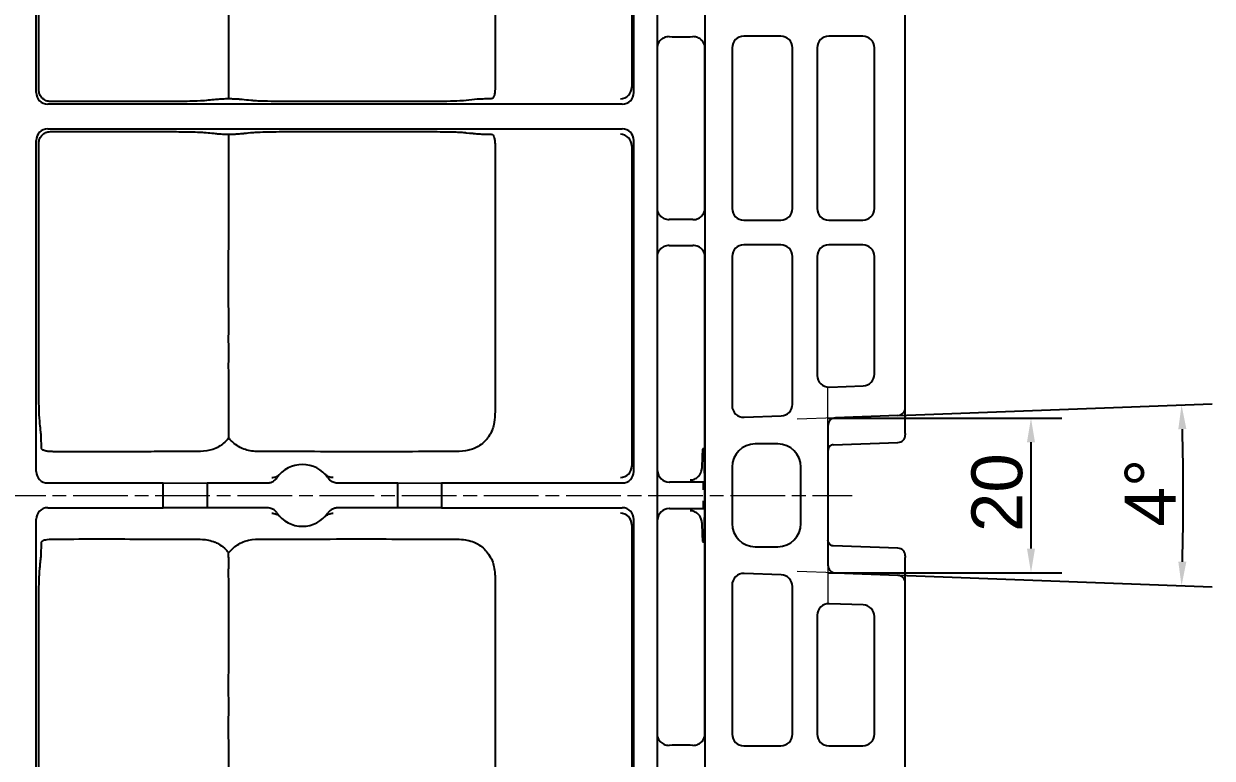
# Model space of a CAD drawing. Header units: millimetres. Extents: x 0 to 1486, y 0 to 1051.
# Drawn here: x 992.1 to 1145.8, y 825.9 to 920.9 of the extents above; entities that cross this region are included whole.
import ezdxf

# ---------------------------------------------------------------- set-up
doc = ezdxf.new("R2010")
doc.units = ezdxf.units.MM
doc.header["$LTSCALE"] = 1.25
doc.linetypes.add('CHAIN', pattern=[0.3543, 0.2362, -0.0295, 0.0591, -0.0295])
for name, color, linetype, lineweight, true_color in [('Bemaßungen(DIN)', 7, 'Continuous', 5, 0x262659), ('Mittellinie(DIN)', 7, 'CHAIN', 15, 0x262659), ('Sichtbare Kanten(DIN)', 7, 'Continuous', 25, 0x262659)]:
    doc.layers.add(name, color=color, linetype=linetype, lineweight=lineweight, true_color=true_color)
doc.styles.add('Aktuell-DINGroßer Text', font='arial.ttf')
doc.dimstyles.new('STANDARD-DIN', dxfattribs={"dimscale": 1.25, "dimtxt": 5.25, "dimasz": 2.5, "dimexe": 3.175, "dimexo": 0, "dimgap": 0.8, "dimtad": 1, "dimrnd": 1e-08, "dimtxsty": 'Aktuell-DINGroßer Text', "dimcen": 0.09, "dimdle": 10, "dimclrd": 256, "dimclre": 256, "dimclrt": 256, "dimazin": 2, "dimtfac": 0.666667, "dimtmove": 0, "dimatfit": 3, "dimfxl": 1, "dimtolj": 1, "dimlwd": 25, "dimlwe": 25, "dimarcsym": 0})

# ---------------------------------------------------------------- blocks, each defined once
blk = doc.blocks.new('*D33')
at = {"layer": 'Bemaßungen(DIN)', "color": 250, "linetype": 'Continuous', "lineweight": 25, "true_color": 0x3f3f3f, "transparency": 16777216}
for p, q in [((1105.17, 870.2), (1145.83, 871.71)), ((1097.1, 849.83), (1145.83, 848.02))]:
    blk.add_line(p, q, dxfattribs=at)
blk.add_arc((827.05, 859.86), 315.03, 358.4401, 1.5599, dxfattribs=at)
at = {"layer": 'Bemaßungen(DIN)', "color": 250, "linetype": 'Continuous', "true_color": 0x3f3f3f, "transparency": 16777216}
for points in [[(1141.44, 868.42), (1142.48, 868.46), (1141.86, 871.56)], [(1142.48, 851.27), (1141.44, 851.31), (1141.86, 848.16)]]:
    blk.add_solid(points, dxfattribs=at)
at = {"layer": 'Defpoints', "color": 0, "linetype": 'Continuous', "transparency": 16777216}
for p in [(1105.17, 870.2), (827.05, 859.86), (1142.06, 855.96), (1097.1, 849.83)]:
    blk.add_point(p, dxfattribs=at)
at = {"layer": 'Bemaßungen(DIN)', "color": 179, "linetype": 'Continuous', "lineweight": 25, "true_color": 0x262659, "transparency": 16777216, "insert": (1134.52, 855.84), "char_height": 6.562, "attachment_point": 1, "rotation": 90, "style": 'Aktuell-DINGroßer Text'}
blk.add_mtext('\\A1;4°', dxfattribs=at)
blk = doc.blocks.new('*D55')
at = {"layer": 'Bemaßungen(DIN)', "color": 250, "linetype": 'Continuous', "lineweight": 25, "true_color": 0x3f3f3f, "transparency": 16777216}
for p, q in [((1096.14, 869.86), (1126.36, 869.86)), ((1122.39, 866.74), (1122.39, 852.99)), ((1096.14, 849.86), (1126.36, 849.86))]:
    blk.add_line(p, q, dxfattribs=at)
at = {"layer": 'Bemaßungen(DIN)', "color": 250, "linetype": 'Continuous', "true_color": 0x3f3f3f, "transparency": 16777216}
for points in [[(1121.87, 866.74), (1122.91, 866.74), (1122.39, 869.86)], [(1121.87, 852.99), (1122.91, 852.99), (1122.39, 849.86)]]:
    blk.add_solid(points, dxfattribs=at)
at = {"layer": 'Defpoints', "color": 0, "linetype": 'Continuous', "transparency": 16777216}
for p in [(1096.14, 869.86), (1096.14, 849.86), (1122.39, 849.86)]:
    blk.add_point(p, dxfattribs=at)
at = {"layer": 'Bemaßungen(DIN)', "color": 179, "linetype": 'Continuous', "lineweight": 25, "true_color": 0x262659, "transparency": 16777216, "insert": (1114.69, 855.12), "char_height": 6.562, "attachment_point": 1, "rotation": 90, "style": 'Aktuell-DINGroßer Text'}
blk.add_mtext('\\A1;20', dxfattribs=at)

msp = doc.modelspace()

# ---------------------------------------------------------------- linework, layer by layer
at = {"layer": 'Bemaßungen(DIN)'}
for p, q in [((1096.138, 868.836), (1096.138, 873.833)), ((1097.103, 869.9), (1092.172, 869.717)), ((1097.103, 849.828), (1092.172, 850.011)), ((1096.138, 850.892), (1096.138, 845.895))]:
    msp.add_line(p, q, dxfattribs=at)
at = {"layer": 'Mittellinie(DIN)', "ltscale": 23.990969}
msp.add_line((191.013, 859.864), (1099.263, 859.864), dxfattribs=at)
at = {"layer": 'Sichtbare Kanten(DIN)'}
for p, q in [((1106.138, 871.263), (1106.138, 993.407)), ((993.738, 911.964), (993.738, 991.364)), ((1074.038, 979.077), (1074.038, 740.651)), ((1080.238, 740.651), (1080.238, 979.077)), ((1070.776, 978.45), (1070.776, 912.697)), ((1071.038, 911.964), (1071.038, 978.485)), ((1090.039, 919.264), (1085.238, 919.264)), ((1100.638, 919.264), (1096.238, 919.264)), ((1074.042, 917.761), (1074.042, 896.968)), ((1080.234, 896.968), (1080.234, 917.761)), ((1083.738, 917.764), (1083.738, 896.965)), ((1091.538, 896.964), (1091.538, 917.765)), ((1094.738, 917.765), (1094.738, 896.964)), ((1102.138, 896.965), (1102.138, 917.764)), ((1069.538, 910.464), (995.238, 910.464)), ((995.238, 907.264), (1069.538, 907.264)), ((993.738, 862.964), (993.738, 905.765)), ((1071.038, 862.964), (1071.038, 905.764)), ((1070.776, 905.031), (1070.776, 863.697)), ((1085.238, 895.464), (1090.039, 895.464)), ((1096.238, 895.464), (1100.638, 895.464)), ((1090.039, 892.264), (1085.238, 892.264)), ((1100.638, 892.264), (1096.238, 892.264)), ((1074.042, 890.761), (1074.042, 828.968)), ((1080.234, 828.968), (1080.234, 890.761)), ((1083.738, 890.764), (1083.738, 871.46)), ((1091.538, 871.639), (1091.538, 890.765)), ((1094.738, 890.765), (1094.738, 875.372)), ((1102.138, 875.535), (1102.138, 890.764)), ((1096.294, 873.873), (1100.694, 874.036)), ((1085.294, 869.961), (1090.093, 870.14)), ((1105.173, 870.2), (1097.103, 869.9)), ((1106.138, 867.884), (1106.138, 871.263)), ((1096.138, 868.836), (1096.138, 850.892)), ((1106.138, 867.884), (1106.138, 867.703)), ((1080.055, 865.864), (1079.95, 865.864)), ((1089.638, 866.513), (1086.738, 866.513)), ((1096.793, 866.411), (1105.173, 866.703)), ((1083.738, 863.513), (1083.738, 856.216)), ((1092.638, 856.216), (1092.638, 863.513)), ((1010.177, 861.464), (995.238, 861.464)), ((1010.177, 861.464), (1015.848, 861.489)), ((1010.177, 858.264), (1010.177, 861.464)), ((1015.848, 861.489), (1023.65, 861.489)), ((1015.848, 861.489), (1015.848, 858.24)), ((1032.704, 861.489), (1040.506, 861.489)), ((1040.506, 861.489), (1046.177, 861.464)), ((1040.506, 858.24), (1040.506, 861.489)), ((1069.538, 861.464), (1046.177, 861.464)), ((1046.177, 861.464), (1046.177, 858.264)), ((1080.033, 861.562), (1075.643, 861.562)), ((1080.008, 861.586), (1080.033, 861.562)), ((1080.033, 860.586), (1080.033, 861.562)), ((1080.033, 858.166), (1080.033, 859.142)), ((995.238, 858.264), (1010.177, 858.264)), ((1015.848, 858.24), (1010.177, 858.264)), ((1023.65, 858.24), (1015.848, 858.24)), ((1040.506, 858.24), (1032.704, 858.24)), ((1046.177, 858.264), (1040.506, 858.24)), ((1046.177, 858.264), (1069.538, 858.264)), ((1075.643, 858.166), (1080.033, 858.166)), ((1080.033, 858.166), (1080.008, 858.143)), ((993.738, 813.964), (993.738, 856.765)), ((1071.038, 813.964), (1071.038, 856.764)), ((1070.776, 856.031), (1070.776, 814.697)), ((1079.95, 853.864), (1080.055, 853.864)), ((1086.738, 853.216), (1089.638, 853.216)), ((1105.173, 853.025), (1096.793, 853.317)), ((1106.138, 852.025), (1106.138, 851.845)), ((1106.138, 848.465), (1106.138, 851.845)), ((1090.093, 849.588), (1085.294, 849.767)), ((1097.103, 849.828), (1105.173, 849.528)), ((1106.138, 726.321), (1106.138, 848.465)), ((1083.738, 848.268), (1083.738, 828.965)), ((1091.538, 828.964), (1091.538, 848.089)), ((1100.694, 845.692), (1096.294, 845.856)), ((1094.738, 844.357), (1094.738, 828.964)), ((1102.138, 828.965), (1102.138, 844.193)), ((1085.238, 827.464), (1090.039, 827.464)), ((1096.238, 827.464), (1100.638, 827.464))]:
    msp.add_line(p, q, dxfattribs=at)
for centre, radius, start, end in [((1100.638, 875.535), 1.5, 272.12824, 0), ((1085.238, 871.46), 1.5, 180, 272.12824), ((1105.138, 867.703), 1, 272, 0), ((1086.738, 863.513), 3, 90, 180), ((1089.638, 863.513), 3, 0, 90), ((1028.177, 859.864), 4, 34.62211, 145.37789), ((1028.177, 859.864), 4, 214.62211, 325.37789), ((1086.738, 856.216), 3, 180, 270), ((1089.638, 856.216), 3, 270, 0), ((1105.138, 852.025), 1, 0, 88), ((1085.238, 848.268), 1.5, 87.87176, 180), ((1100.638, 844.193), 1.5, 0, 87.87176)]:
    msp.add_arc(centre, radius, start, end, dxfattribs=at)
for centre, major_axis, ratio, start_param, end_param in [((1077.138, 919.264), (-3.1, 0), 0.0244395, 1.0546897, 2.0869029), ((1085.238, 917.764), (0, 1.5), 0.9997015, 0, 1.5707963), ((1090.038, 917.764), (1.061, 1.061), 0.9994032, 5.4980856, 7.068285), ((1096.239, 917.764), (-1.061, 1.061), 0.9994032, 5.4980856, 7.068285), ((1100.638, 917.764), (0, 1.5), 0.9997015, 4.712389, 6.2831853), ((995.239, 911.965), (-1.061, -1.061), 0.9994032, 5.4980856, 7.068285), ((1069.289, 912.661), (-0.871, -1.237), 0.9743858, 0.6261843, 2.172546), ((1069.538, 911.965), (0.505, -1.413), 0.9996634, 5.940323, 7.5109061), ((1069.276, 912.698), (0.505, -1.413), 0.9996634, 1.2034994, 1.2277208), ((995.239, 905.764), (-1.061, 1.061), 0.9994032, 5.4980856, 7.068285), ((1069.538, 905.764), (0.505, 1.413), 0.9996634, 5.0554645, 6.6260477), ((1069.289, 905.067), (-0.871, 1.237), 0.9743858, 4.1106393, 5.657001), ((1069.276, 905.03), (0.505, 1.413), 0.9996634, 5.0554645, 5.0796859), ((1085.238, 896.965), (0, -1.5), 0.9997015, 4.712389, 6.2831853), ((1090.038, 896.965), (1.061, -1.061), 0.9994032, 5.4980856, 7.068285), ((1096.239, 896.965), (-1.061, -1.061), 0.9994032, 5.4980856, 7.068285), ((1100.638, 896.965), (0, -1.5), 0.9997015, 0, 1.5707963), ((1077.138, 895.464), (3.1, 0), 0.0244395, 1.0546897, 2.0869029), ((1077.138, 892.264), (-3.1, 0), 0.0244395, 1.0546897, 2.0869029), ((1085.238, 890.764), (0, 1.5), 0.9997015, 0, 1.5707963), ((1090.038, 890.764), (1.061, 1.061), 0.9994032, 5.4980856, 7.068285), ((1096.239, 890.764), (-1.061, 1.061), 0.9994032, 5.4980856, 7.068285), ((1100.638, 890.764), (0, 1.5), 0.9997015, 4.712389, 6.2831853), ((1096.239, 875.372), (-1.499, -0.056), 0.9997011, 6.2460516, 7.8539816), ((1090.038, 871.639), (1.499, 0.056), 0.9997011, 4.712389, 6.2460516), ((1097.138, 868.836), (0, 1.064), 0.9396926, 0.0349066, 1.5707963), ((1105.138, 871.263), (0, -1.064), 0.9396926, 0.0349066, 1.5707963), ((1079.95, 859.864), (0, -6), 0.0261859, 3.1415927, 4.0920959), ((1080.055, 859.864), (0, 6), 0.0261859, 3.1415927, 6.2831853), ((995.239, 862.965), (-1.061, -1.061), 0.9994032, 5.4980856, 7.068285), ((1069.289, 863.661), (-0.871, -1.237), 0.9743858, 0.6261843, 2.172546), ((1069.538, 862.965), (0.505, -1.413), 0.9996634, 5.940323, 7.5109061), ((1069.276, 863.698), (0.505, -1.413), 0.9996634, 1.2034994, 1.2277208), ((1075.604, 863.026), (-1.383, 0.601), 0.9648224, 0.4231908, 1.9678072), ((1075.643, 863.062), (-1.097, -1.024), 0.9993591, 0.7940218, 0.8195622), ((995.239, 856.764), (-1.061, 1.061), 0.9994032, 5.4980856, 7.068285), ((1069.538, 856.764), (0.505, 1.413), 0.9996634, 5.0554645, 6.6260477), ((1075.604, 856.703), (1.383, 0.601), 0.9648224, 1.1737854, 2.7184018), ((1075.643, 856.666), (-1.097, 1.024), 0.9993591, 5.4636231, 5.4891635), ((1069.289, 856.067), (-0.871, 1.237), 0.9743858, 4.1106393, 5.657001), ((1069.276, 856.03), (0.505, 1.413), 0.9996634, 5.0554645, 5.0796859), ((1079.95, 859.864), (0, -6), 0.0261859, 5.3326821, 6.2831853), ((1097.138, 850.892), (0, -1.064), 0.9396926, 4.712389, 6.2482787), ((1090.038, 848.089), (1.499, -0.056), 0.9997011, 0.0371337, 1.5707963), ((1105.138, 848.465), (0, 1.064), 0.9396926, 4.712389, 6.2482787), ((1096.239, 844.357), (-1.499, 0.056), 0.9997011, 4.712389, 6.320319), ((1085.238, 828.965), (0, -1.5), 0.9997015, 4.712389, 6.2831853), ((1090.038, 828.965), (1.061, -1.061), 0.9994032, 5.4980856, 7.068285), ((1096.239, 828.965), (-1.061, -1.061), 0.9994032, 5.4980856, 7.068285), ((1100.638, 828.965), (0, -1.5), 0.9997015, 0, 1.5707963), ((1077.138, 827.464), (3.1, 0), 0.0244395, 1.0546897, 2.0869029)]:
    msp.add_ellipse(centre, major_axis=major_axis, ratio=ratio, start_param=start_param, end_param=end_param, dxfattribs=at)
for points, knots in [([(994.084, 912.31), (994.084, 912.636), (994.085, 913.019), (994.084, 916.126), (994.084, 918.619), (994.085, 922.14), (994.085, 923.89), (994.086, 929.262), (994.084, 931.529), (994.084, 935.128), (994.084, 935.254), (994.084, 937.625), (994.085, 938.054), (994.085, 939.723), (994.082, 940.241), (994.085, 941.717), (994.09, 942.281), (994.09, 943.963), (994.087, 944.755), (994.083, 946.59), (994.084, 947.079), (994.085, 949.203), (994.084, 950.593), (994.085, 953.646), (994.085, 955.309), (994.086, 961.193), (994.085, 965.357), (994.084, 968.444), (994.084, 970.642), (994.084, 975.729), (994.084, 976.327), (994.085, 977.707), (994.088, 978.359), (994.101, 979.545), (994.11, 980.04), (994.128, 980.739), (994.137, 981.036), (994.166, 981.562), (994.183, 981.784), (994.227, 982.226), (994.252, 982.438), (994.301, 982.963), (994.313, 983.114), (994.363, 983.609), (994.378, 983.613), (994.408, 984.493), (994.419, 985.066), (994.436, 985.436)], [0.0950909, 0.0950909, 0.0950909, 0.0950909, 0.2036869, 0.2036869, 0.6448295, 0.6448295, 0.8266942, 0.8266942, 1.3502312, 1.3502312, 1.7314767, 1.7314767, 1.9462611, 1.9462611, 2.3409426, 2.3409426, 2.7347873, 2.7347873, 3.0746062, 3.0746062, 3.3389297, 3.3389297, 3.8385028, 3.8385028, 4.4364445, 4.4364445, 5.9540665, 5.9540665, 9.6998185, 9.6998185, 14.6246333, 14.6246333, 21.8485264, 21.8485264, 27.6622443, 27.6622443, 31.9947826, 31.9947826, 35.9737627, 35.9737627, 39.0235428, 39.0235428, 41.1791126, 41.1791126, 45.6824318, 45.6824318, 48.7593739, 48.7593739, 48.7593739, 48.7593739]), ([(1018.634, 984.119), (1018.972, 984.56), (1019.361, 984.896), (1020.275, 985.5), (1020.795, 985.673), (1021.802, 985.893), (1022.361, 985.905), (1024.091, 985.912), (1027.034, 985.896), (1030.195, 985.906), (1031.445, 985.924), (1038.542, 985.936), (1042.393, 985.895), (1048.361, 985.911), (1048.928, 985.886), (1050.195, 985.643), (1050.702, 985.369), (1051.514, 984.841), (1051.938, 984.407), (1052.642, 983.401), (1052.839, 982.844), (1053.081, 981.727), (1053.09, 981.096), (1053.073, 977.079), (1053.079, 973.84), (1053.088, 966.343), (1053.09, 964.513), (1053.081, 952.281), (1053.087, 947.513), (1053.085, 932.716), (1053.084, 922.689), (1053.086, 912.661)], [2.8113056, 2.8113056, 2.8113056, 2.8113056, 3.7203883, 3.7203883, 5.0632026, 5.0632026, 6.8925603, 6.8925603, 10.1275117, 10.1275117, 12.3631513, 12.3631513, 15.016801, 15.016801, 16.4741477, 16.4741477, 18.5980263, 18.5980263, 22.184608, 22.184608, 26.7430579, 26.7430579, 32.6392345, 32.6392345, 57.1940848, 57.1940848, 89.4798523, 89.4798523, 110.1081981, 110.1081981, 153.4867852, 153.4867852, 153.4867852, 153.4867852]), ([(1018.64, 911.144), (1018.64, 911.515), (1018.64, 911.899), (1018.642, 917.253), (1018.641, 922.208), (1018.643, 936.549), (1018.643, 942.459), (1018.633, 949.517), (1018.632, 950.32), (1018.638, 954.433), (1018.649, 956.014), (1018.642, 959.91), (1018.624, 960.706), (1018.644, 964.362), (1018.633, 966.047), (1018.633, 968.633), (1018.645, 969.315), (1018.644, 970.91), (1018.633, 971.566), (1018.637, 973.191), (1018.642, 973.685), (1018.641, 975.27), (1018.637, 976.134), (1018.64, 977.742), (1018.641, 978.335), (1018.645, 979.769), (1018.642, 980.078), (1018.635, 980.968), (1018.632, 981.423), (1018.634, 982.094), (1018.636, 982.329), (1018.639, 982.777), (1018.64, 982.988), (1018.637, 983.525), (1018.633, 983.753), (1018.633, 983.992), (1018.634, 984.055), (1018.634, 984.119)], [12.2755907, 12.2755907, 12.2755907, 12.2755907, 12.3506047, 12.3506047, 13.284413, 13.284413, 15.0528785, 15.0528785, 15.9454871, 15.9454871, 17.3559691, 17.3559691, 18.882321, 18.882321, 20.1857318, 20.1857318, 20.8841958, 20.8841958, 21.4896301, 21.4896301, 22.0929363, 22.0929363, 23.0927866, 23.0927866, 24.1339654, 24.1339654, 24.6589324, 24.6589324, 25.4035521, 25.4035521, 25.8247494, 25.8247494, 26.2472556, 26.2472556, 27.0246474, 27.0246474, 27.2754192, 27.2754192, 27.2754192, 27.2754192]), ([(1075.608, 919.198), (1075.389, 919.201), (1075.174, 919.157), (1074.801, 919.004), (1074.643, 918.896), (1074.328, 918.607), (1074.176, 918.358), (1074.085, 918.071), (1074.069, 918.001), (1074.054, 917.908), (1074.05, 917.879), (1074.046, 917.839), (1074.045, 917.826), (1074.044, 917.806), (1074.043, 917.8), (1074.043, 917.788), (1074.043, 917.784), (1074.043, 917.774), (1074.042, 917.768), (1074.042, 917.761)], [0.23429106, 0.23429106, 0.23429106, 0.23429106, 0.30989657, 0.30989657, 0.38561406, 0.38561406, 0.5061312, 0.5061312, 0.54214908, 0.54214908, 0.56015802, 0.56015802, 0.56916249, 0.56916249, 0.57366473, 0.57366473, 0.57591585, 0.57591585, 0.57816697, 0.57816697, 0.57816697, 0.57816697]), ([(1080.234, 917.761), (1080.234, 917.768), (1080.234, 917.774), (1080.234, 917.784), (1080.233, 917.788), (1080.233, 917.8), (1080.233, 917.806), (1080.231, 917.826), (1080.23, 917.839), (1080.226, 917.879), (1080.223, 917.908), (1080.208, 918), (1080.191, 918.071), (1080.101, 918.357), (1079.949, 918.607), (1079.634, 918.896), (1079.476, 919.004), (1079.103, 919.157), (1078.887, 919.201), (1078.668, 919.198)], [0.58064261, 0.58064261, 0.58064261, 0.58064261, 0.58289005, 0.58289005, 0.58513748, 0.58513748, 0.58963236, 0.58963236, 0.59862211, 0.59862211, 0.6166016, 0.6166016, 0.65256059, 0.65256059, 0.7731691, 0.7731691, 0.8488866, 0.8488866, 0.9244921, 0.9244921, 0.9244921, 0.9244921]), ([(995.584, 910.81), (995.396, 910.81), (995.209, 910.845), (994.851, 910.986), (994.684, 911.093), (994.401, 911.366), (994.287, 911.53), (994.163, 911.816), (994.129, 911.927), (994.093, 912.124), (994.085, 912.209), (994.084, 912.299), (994.084, 912.304), (994.084, 912.31)], [0.40030137, 0.40030137, 0.40030137, 0.40030137, 0.45669686, 0.45669686, 0.51564407, 0.51564407, 0.57474924, 0.57474924, 0.60938069, 0.60938069, 0.6348408, 0.6348408, 0.63641005, 0.63641005, 0.63641005, 0.63641005]), ([(1053.086, 912.661), (1053.086, 912.567), (1053.084, 912.473), (1053.076, 912.265), (1053.068, 912.152), (1053.039, 911.866), (1053.012, 911.707), (1052.937, 911.455), (1052.892, 911.36), (1052.767, 911.208), (1052.684, 911.166), (1052.587, 911.162)], [0, 0, 0, 0, 0.02820622, 0.02820622, 0.0637276, 0.0637276, 0.12258179, 0.12258179, 0.17554687, 0.17554687, 0.24009655, 0.24009655, 0.24009655, 0.24009655]), ([(1018.64, 911.144), (1018.343, 911.135), (1018.067, 911.131), (1017.698, 911.12), (1017.575, 911.115), (1017.326, 911.096), (1017.216, 911.083), (1016.968, 911.058), (1016.929, 911.055), (1016.396, 911.002), (1016.08, 910.971), (1015.412, 910.907), (1015.212, 910.882), (1014.174, 910.845), (1013.709, 910.836), (1012.72, 910.82), (1012.165, 910.815), (1011.074, 910.81), (1010.568, 910.81), (1008.855, 910.81), (1008.205, 910.81), (1006.577, 910.81), (1005.502, 910.809), (1002.487, 910.812), (1001.514, 910.812), (998.939, 910.81), (998.046, 910.81), (995.584, 910.81)], [0.0223692, 0.0223692, 0.0223692, 0.0223692, 0.1795191, 0.1795191, 0.2685257, 0.2685257, 0.3661452, 0.3661452, 0.4376007, 0.4376007, 0.5362167, 0.5362167, 0.6445211, 0.6445211, 0.7104006, 0.7104006, 0.798868, 0.798868, 0.8831936, 0.8831936, 0.9409241, 0.9409241, 1.0530966, 1.0530966, 1.2556831, 1.2556831, 1.3219874, 1.3219874, 1.3219874, 1.3219874]), ([(1052.587, 911.162), (1052.322, 911.149), (1052.054, 911.142), (1051.627, 911.131), (1051.316, 911.126), (1050.972, 911.108), (1050.893, 911.101), (1050.309, 911.043), (1049.837, 910.995), (1048.831, 910.899), (1048.751, 910.884), (1047.977, 910.856), (1047.581, 910.842), (1046.249, 910.82), (1045.685, 910.815), (1044.617, 910.81), (1044.086, 910.81), (1041.674, 910.81), (1039.053, 910.809), (1036.527, 910.811), (1035.476, 910.812), (1031.104, 910.809), (1030.193, 910.81), (1026.685, 910.81), (1025.915, 910.81), (1024.89, 910.818), (1024.295, 910.822), (1023.156, 910.844), (1022.741, 910.856), (1022.17, 910.881), (1022.004, 910.893), (1021.722, 910.919), (1021.7, 910.922), (1021.117, 910.979), (1020.749, 911.015), (1020.226, 911.066), (1020.081, 911.081), (1019.843, 911.105), (1019.753, 911.113), (1019.436, 911.125), (1019.285, 911.128), (1018.965, 911.136), (1018.807, 911.139), (1018.64, 911.144)], [0.0597569, 0.0597569, 0.0597569, 0.0597569, 0.2738613, 0.2738613, 1.1123262, 1.1123262, 1.4692569, 1.4692569, 3.1013958, 3.1013958, 4.7459737, 4.7459737, 5.1670416, 5.1670416, 5.5106812, 5.5106812, 5.8950071, 5.8950071, 6.5246187, 6.5246187, 6.9579215, 6.9579215, 7.6335019, 7.6335019, 7.8469308, 7.8469308, 7.9199791, 7.9199791, 7.9756929, 7.9756929, 8.0239375, 8.0239375, 8.0508059, 8.0508059, 8.1008269, 8.1008269, 8.1208564, 8.1208564, 8.1335131, 8.1335131, 8.1409256, 8.1409256, 8.1488346, 8.1488346, 8.1488346, 8.1488346]), ([(994.084, 905.419), (994.084, 905.471), (994.087, 905.523), (994.102, 905.666), (994.12, 905.756), (994.188, 905.981), (994.249, 906.112), (994.437, 906.4), (994.579, 906.544), (994.895, 906.757), (995.062, 906.83), (995.352, 906.9), (995.47, 906.914), (995.588, 906.914)], [0.30886685, 0.30886685, 0.30886685, 0.30886685, 0.32460483, 0.32460483, 0.35225795, 0.35225795, 0.39574954, 0.39574954, 0.45628468, 0.45628468, 0.5104987, 0.5104987, 0.54601915, 0.54601915, 0.54601915, 0.54601915]), ([(995.588, 906.914), (997.19, 906.914), (999.737, 906.914), (1006.135, 906.914), (1008.115, 906.914), (1010.766, 906.914), (1011.312, 906.914), (1012.509, 906.905), (1013.1, 906.9), (1014.102, 906.879), (1014.522, 906.868), (1015.19, 906.838), (1015.373, 906.823), (1015.614, 906.8), (1015.659, 906.795), (1016.052, 906.757), (1016.383, 906.725), (1016.885, 906.674), (1016.938, 906.67), (1017.255, 906.64), (1017.314, 906.627), (1017.912, 906.599), (1018.265, 906.595), (1018.638, 906.584)], [0.0717458, 0.0717458, 0.0717458, 0.0717458, 0.4253611, 0.4253611, 0.9672391, 0.9672391, 3.86193, 3.86193, 4.9443611, 4.9443611, 5.6106934, 5.6106934, 6.1979443, 6.1979443, 6.3672264, 6.3672264, 7.3082579, 7.3082579, 7.8437015, 7.8437015, 8.9160561, 8.9160561, 10.0768261, 10.0768261, 10.0768261, 10.0768261]), ([(1018.638, 906.584), (1018.878, 906.591), (1019.106, 906.595), (1019.499, 906.606), (1019.676, 906.611), (1020.004, 906.633), (1020.083, 906.645), (1020.32, 906.669), (1020.404, 906.675), (1020.603, 906.695), (1020.667, 906.702), (1020.868, 906.722), (1021.011, 906.736), (1021.595, 906.794), (1021.811, 906.816), (1022.222, 906.844), (1022.512, 906.86), (1023.456, 906.886), (1023.95, 906.895), (1024.873, 906.906), (1025.4, 906.911), (1026.516, 906.914), (1026.913, 906.914), (1029.815, 906.914), (1032.318, 906.914), (1037.329, 906.914), (1039.837, 906.914), (1044.313, 906.914), (1044.999, 906.915), (1046.551, 906.9), (1047.018, 906.892), (1047.834, 906.873), (1048.196, 906.861), (1048.768, 906.833), (1048.94, 906.817), (1049.207, 906.791), (1049.288, 906.783), (1050.075, 906.707), (1050.152, 906.696), (1050.439, 906.669), (1050.575, 906.658), (1050.777, 906.635), (1050.891, 906.622), (1051.364, 906.602), (1051.573, 906.598), (1052.034, 906.587), (1052.219, 906.583), (1052.48, 906.572), (1052.539, 906.569), (1052.591, 906.567)], [0.0398237, 0.0398237, 0.0398237, 0.0398237, 0.175188, 0.175188, 0.2744243, 0.2744243, 0.3750397, 0.3750397, 0.4408675, 0.4408675, 0.4753798, 0.4753798, 0.5448398, 0.5448398, 0.7750621, 0.7750621, 0.946791, 0.946791, 1.0764591, 1.0764591, 1.1808218, 1.1808218, 1.2370618, 1.2370618, 1.5894385, 1.5894385, 1.9425611, 1.9425611, 2.2196132, 2.2196132, 2.3869357, 2.3869357, 2.6081768, 2.6081768, 2.8480878, 2.8480878, 2.9524669, 2.9524669, 3.8533476, 3.8533476, 4.5487919, 4.5487919, 5.1959357, 5.1959357, 5.6585414, 5.6585414, 6.0223104, 6.0223104, 6.141863, 6.141863, 6.141863, 6.141863]), ([(994.436, 866.008), (994.424, 866.248), (994.417, 866.534), (994.396, 867.28), (994.389, 867.541), (994.363, 867.907), (994.349, 867.984), (994.314, 868.276), (994.3, 868.48), (994.215, 869.37), (994.175, 869.599), (994.127, 870.669), (994.117, 871.053), (994.102, 871.82), (994.096, 872.32), (994.086, 873.443), (994.084, 874.028), (994.084, 875.252), (994.085, 875.542), (994.084, 882.495), (994.085, 882.953), (994.086, 893.167), (994.084, 895.846), (994.084, 898.375), (994.085, 898.607), (994.084, 900.611), (994.084, 901.06), (994.084, 902.608), (994.086, 902.645), (994.084, 904.544), (994.083, 904.955), (994.084, 905.419)], [0.0599457, 0.0599457, 0.0599457, 0.0599457, 0.2471012, 0.2471012, 0.4874426, 0.4874426, 0.6918584, 0.6918584, 1.0542821, 1.0542821, 1.6640278, 1.6640278, 1.9715246, 1.9715246, 2.3557776, 2.3557776, 2.8019491, 2.8019491, 3.1464734, 3.1464734, 4.435874, 4.435874, 5.5465464, 5.5465464, 6.0788636, 6.0788636, 6.2982321, 6.2982321, 6.7058163, 6.7058163, 6.8941309, 6.8941309, 6.8941309, 6.8941309]), ([(1018.642, 867.305), (1018.639, 867.526), (1018.636, 867.712), (1018.635, 868.11), (1018.637, 868.319), (1018.639, 868.711), (1018.64, 868.909), (1018.639, 869.373), (1018.638, 869.64), (1018.634, 870.565), (1018.641, 871.324), (1018.642, 872.709), (1018.636, 873.067), (1018.638, 874.059), (1018.643, 874.395), (1018.645, 875.415), (1018.635, 875.826), (1018.631, 877.02), (1018.641, 877.435), (1018.646, 878.76), (1018.638, 879.239), (1018.63, 880.764), (1018.644, 881.29), (1018.644, 883.107), (1018.634, 883.703), (1018.635, 886.655), (1018.635, 888.681), (1018.634, 891.91), (1018.643, 895.288), (1018.637, 900.543), (1018.636, 902.288), (1018.638, 906.584)], [0.558332, 0.558332, 0.558332, 0.558332, 0.8173257, 0.8173257, 1.0884666, 1.0884666, 1.3283956, 1.3283956, 1.6283241, 1.6283241, 2.3433881, 2.3433881, 2.8708559, 2.8708559, 3.2345515, 3.2345515, 3.7544708, 3.7544708, 4.3330223, 4.3330223, 4.9940506, 4.9940506, 6.1753114, 6.1753114, 7.1803544, 7.1803544, 9.3747774, 9.3747774, 10.6794361, 10.6794361, 11.9116633, 11.9116633, 11.9116633, 11.9116633]), ([(1052.591, 906.567), (1052.686, 906.562), (1052.768, 906.519), (1052.899, 906.356), (1052.947, 906.246), (1053.02, 905.971), (1053.045, 905.813), (1053.071, 905.538), (1053.078, 905.433), (1053.085, 905.241), (1053.087, 905.154), (1053.087, 905.067)], [0, 0, 0, 0, 0.06500886, 0.06500886, 0.12441594, 0.12441594, 0.18121744, 0.18121744, 0.21387284, 0.21387284, 0.23990703, 0.23990703, 0.23990703, 0.23990703]), ([(1053.087, 905.067), (1053.087, 901.971), (1053.082, 898.875), (1053.086, 891.383), (1053.078, 886.987), (1053.084, 881.384), (1053.082, 881.043), (1053.081, 877.632), (1053.086, 874.999), (1053.081, 870.58), (1053.107, 869.818), (1052.825, 868.547), (1052.628, 867.988), (1051.97, 867.058), (1051.596, 866.648), (1050.601, 865.98), (1050.108, 865.797), (1049.148, 865.562), (1048.608, 865.529), (1046.388, 865.507), (1044.789, 865.531), (1041.034, 865.508), (1039.795, 865.495), (1033.244, 865.484), (1029.257, 865.541), (1023.185, 865.517), (1022.574, 865.512), (1021.478, 865.59), (1020.932, 865.693), (1019.707, 866.227), (1019.246, 866.636), (1018.858, 867.041), (1018.748, 867.167), (1018.642, 867.305)], [0.05, 0.05, 0.05, 0.05, 0.9787627, 0.9787627, 2.2976877, 2.2976877, 2.6596339, 2.6596339, 3.8831263, 3.8831263, 4.7132989, 4.7132989, 5.2235306, 5.2235306, 5.5548255, 5.5548255, 5.8743977, 5.8743977, 6.271522, 6.271522, 7.2938428, 7.2938428, 8.6714552, 8.6714552, 10.8127951, 10.8127951, 11.9331598, 11.9331598, 13.2355485, 13.2355485, 14.8728093, 14.8728093, 15.5186225, 15.5186225, 15.5186225, 15.5186225]), ([(1074.042, 896.968), (1074.042, 896.961), (1074.043, 896.956), (1074.043, 896.948), (1074.043, 896.944), (1074.043, 896.933), (1074.043, 896.927), (1074.044, 896.91), (1074.045, 896.899), (1074.048, 896.864), (1074.051, 896.84), (1074.063, 896.762), (1074.075, 896.703), (1074.144, 896.447), (1074.265, 896.218), (1074.542, 895.911), (1074.708, 895.777), (1075.116, 895.585), (1075.357, 895.527), (1075.608, 895.53)], [0, 0, 0, 0, 0.00185724, 0.00185724, 0.00371448, 0.00371448, 0.00742895, 0.00742895, 0.01485791, 0.01485791, 0.02971581, 0.02971581, 0.05943162, 0.05943162, 0.16824656, 0.16824656, 0.25513709, 0.25513709, 0.34191563, 0.34191563, 0.34191563, 0.34191563]), ([(1078.668, 895.53), (1078.918, 895.527), (1079.157, 895.584), (1079.563, 895.774), (1079.729, 895.905), (1080.007, 896.212), (1080.13, 896.442), (1080.201, 896.7), (1080.214, 896.76), (1080.225, 896.839), (1080.228, 896.863), (1080.231, 896.898), (1080.232, 896.909), (1080.233, 896.927), (1080.233, 896.933), (1080.234, 896.944), (1080.234, 896.948), (1080.234, 896.956), (1080.234, 896.961), (1080.234, 896.968)], [-0.34202841, -0.34202841, -0.34202841, -0.34202841, -0.25595515, -0.25595515, -0.16976989, -0.16976989, -0.06022174, -0.06022174, -0.03011087, -0.03011087, -0.01505544, -0.01505544, -0.00752772, -0.00752772, -0.00376386, -0.00376386, -0.00188193, -0.00188193, 0, 0, 0, 0]), ([(1075.608, 892.198), (1075.359, 892.202), (1075.119, 892.144), (1074.714, 891.955), (1074.548, 891.823), (1074.269, 891.516), (1074.146, 891.286), (1074.075, 891.028), (1074.063, 890.969), (1074.051, 890.89), (1074.048, 890.865), (1074.045, 890.83), (1074.045, 890.819), (1074.044, 890.801), (1074.043, 890.795), (1074.043, 890.784), (1074.043, 890.781), (1074.043, 890.772), (1074.042, 890.767), (1074.042, 890.761)], [0.23429161, 0.23429161, 0.23429161, 0.23429161, 0.32036488, 0.32036488, 0.40655014, 0.40655014, 0.51609828, 0.51609828, 0.54620915, 0.54620915, 0.56126459, 0.56126459, 0.56879231, 0.56879231, 0.57255616, 0.57255616, 0.57443809, 0.57443809, 0.57632002, 0.57632002, 0.57632002, 0.57632002]), ([(1080.234, 890.761), (1080.234, 890.767), (1080.234, 890.772), (1080.234, 890.78), (1080.234, 890.784), (1080.233, 890.795), (1080.233, 890.801), (1080.232, 890.819), (1080.231, 890.829), (1080.228, 890.864), (1080.225, 890.888), (1080.214, 890.966), (1080.202, 891.025), (1080.132, 891.281), (1080.011, 891.51), (1079.735, 891.818), (1079.568, 891.951), (1079.161, 892.143), (1078.92, 892.202), (1078.668, 892.198)], [0.58231882, 0.58231882, 0.58231882, 0.58231882, 0.58417606, 0.58417606, 0.5860333, 0.5860333, 0.58974778, 0.58974778, 0.59717673, 0.59717673, 0.61203463, 0.61203463, 0.64175045, 0.64175045, 0.75056538, 0.75056538, 0.83745592, 0.83745592, 0.92423446, 0.92423446, 0.92423446, 0.92423446]), ([(1018.642, 867.305), (1018.437, 867.035), (1018.209, 866.799), (1017.609, 866.289), (1017.164, 866.013), (1016.07, 865.631), (1015.549, 865.561), (1014.441, 865.511), (1013.863, 865.526), (1008.699, 865.53), (1008.004, 865.497), (1002.087, 865.488), (1000.823, 865.49), (998.121, 865.5), (996.97, 865.509), (995.935, 865.516)], [3.757973, 3.757973, 3.757973, 3.757973, 4.4187997, 4.4187997, 5.4511456, 5.4511456, 6.4420762, 6.4420762, 7.3820127, 7.3820127, 8.8387838, 8.8387838, 9.3582271, 9.3582271, 9.9397445, 9.9397445, 9.9397445, 9.9397445]), ([(995.935, 865.516), (995.742, 865.518), (995.552, 865.527), (995.202, 865.562), (995.046, 865.587), (994.82, 865.642), (994.74, 865.669), (994.634, 865.719), (994.6, 865.739), (994.546, 865.779), (994.526, 865.798), (994.491, 865.839), (994.477, 865.86), (994.448, 865.921), (994.438, 865.963), (994.436, 866.008)], [0, 0, 0, 0, 0.05786125, 0.05786125, 0.11358404, 0.11358404, 0.15192043, 0.15192043, 0.17411275, 0.17411275, 0.19243189, 0.19243189, 0.20999242, 0.20999242, 0.23967797, 0.23967797, 0.23967797, 0.23967797]), ([(1096.793, 866.411), (1096.764, 866.41), (1096.732, 866.406), (1096.655, 866.388), (1096.608, 866.373), (1096.497, 866.316), (1096.431, 866.273), (1096.302, 866.143), (1096.239, 866.054), (1096.157, 865.855), (1096.138, 865.748), (1096.138, 865.658)], [0, 0, 0, 0, 0.03156209, 0.03156209, 0.06312419, 0.06312419, 0.09468628, 0.09468628, 0.12624837, 0.12624837, 0.15778228, 0.15778228, 0.15778228, 0.15778228]), ([(1096.793, 866.411), (1096.764, 866.41), (1096.732, 866.406), (1096.654, 866.388), (1096.608, 866.373), (1096.497, 866.316), (1096.431, 866.273), (1096.302, 866.143), (1096.239, 866.054), (1096.157, 865.855), (1096.138, 865.748), (1096.138, 865.658)], [0, 0, 0, 0, 0.03158005, 0.03158005, 0.0631601, 0.0631601, 0.09474015, 0.09474015, 0.12632021, 0.12632021, 0.15790026, 0.15790026, 0.15790026, 0.15790026]), ([(1024.198, 862.162), (1024.2, 862.162), (1024.202, 862.162), (1024.405, 862.167), (1024.608, 862.211), (1024.979, 862.375), (1025.152, 862.49), (1025.302, 862.645)], [-0.00078331, -0.00078331, -0.00078331, -0.00078331, 0, 0, 0.08432848, 0.08432848, 0.16257565, 0.16257565, 0.16257565, 0.16257565]), ([(1032.156, 862.162), (1032.154, 862.162), (1032.152, 862.162), (1031.96, 862.167), (1031.768, 862.207), (1031.416, 862.353), (1031.25, 862.456), (1031.086, 862.611), (1031.069, 862.628), (1031.052, 862.645)], [-0.16256036, -0.16256036, -0.16256036, -0.16256036, -0.16178102, -0.16178102, -0.0823923, -0.0823923, -0.00871104, -0.00871104, 0, 0, 0, 0]), ([(1078.318, 861.857), (1078.5, 861.859), (1078.715, 861.904), (1079.037, 862.044), (1079.203, 862.151), (1079.374, 862.31), (1079.422, 862.36), (1079.469, 862.415), (1079.474, 862.422), (1079.479, 862.428)], [0, 0, 0, 0, 0.06169305, 0.06169305, 0.11266294, 0.11266294, 0.13173284, 0.13173284, 0.13414673, 0.13414673, 0.13414673, 0.13414673]), ([(1079.479, 862.428), (1079.571, 862.539), (1079.647, 862.664), (1079.782, 862.981), (1079.819, 863.177), (1079.822, 863.352)], [0.64551584, 0.64551584, 0.64551584, 0.64551584, 0.69024194, 0.69024194, 0.75482353, 0.75482353, 0.75482353, 0.75482353]), ([(1023.65, 861.489), (1023.795, 861.489), (1023.939, 861.509), (1024.216, 861.592), (1024.348, 861.653), (1024.633, 861.838), (1024.774, 861.976), (1024.885, 862.137)], [-0.14539142, -0.14539142, -0.14539142, -0.14539142, -0.10202187, -0.10202187, -0.0586527, -0.0586527, 0, 0, 0, 0]), ([(1031.469, 862.137), (1031.551, 862.018), (1031.65, 861.911), (1031.875, 861.73), (1032, 861.656), (1032.315, 861.527), (1032.508, 861.489), (1032.704, 861.489)], [-0.14538999, -0.14538999, -0.14538999, -0.14538999, -0.1019951, -0.1019951, -0.05859647, -0.05859647, 0, 0, 0, 0]), ([(1024.885, 857.591), (1024.803, 857.71), (1024.704, 857.817), (1024.479, 857.998), (1024.354, 858.072), (1024.039, 858.202), (1023.846, 858.24), (1023.65, 858.24)], [-0.14538999, -0.14538999, -0.14538999, -0.14538999, -0.1019951, -0.1019951, -0.05859647, -0.05859647, 0, 0, 0, 0]), ([(1032.704, 858.24), (1032.559, 858.24), (1032.415, 858.219), (1032.138, 858.136), (1032.006, 858.076), (1031.721, 857.89), (1031.58, 857.752), (1031.469, 857.591)], [-0.14539142, -0.14539142, -0.14539142, -0.14539142, -0.10202187, -0.10202187, -0.0586527, -0.0586527, 0, 0, 0, 0]), ([(1079.479, 857.301), (1079.474, 857.307), (1079.469, 857.313), (1079.422, 857.369), (1079.374, 857.418), (1079.257, 857.527), (1079.18, 857.586), (1079.019, 857.688), (1078.934, 857.731), (1078.673, 857.835), (1078.489, 857.869), (1078.318, 857.871)], [0.23478419, 0.23478419, 0.23478419, 0.23478419, 0.23719808, 0.23719808, 0.25626798, 0.25626798, 0.28524886, 0.28524886, 0.31422973, 0.31422973, 0.37219149, 0.37219149, 0.37219149, 0.37219149]), ([(1024.198, 857.567), (1024.2, 857.567), (1024.202, 857.567), (1024.394, 857.561), (1024.586, 857.522), (1024.939, 857.375), (1025.104, 857.272), (1025.268, 857.117), (1025.285, 857.1), (1025.302, 857.083)], [-0.16256036, -0.16256036, -0.16256036, -0.16256036, -0.16178102, -0.16178102, -0.0823923, -0.0823923, -0.00871104, -0.00871104, 0, 0, 0, 0]), ([(1031.052, 857.083), (1031.202, 857.238), (1031.375, 857.354), (1031.746, 857.517), (1031.949, 857.561), (1032.152, 857.567), (1032.154, 857.567), (1032.156, 857.567)], [-0.16257565, -0.16257565, -0.16257565, -0.16257565, -0.08432848, -0.08432848, 0, 0, 0.00078331, 0.00078331, 0.00078331, 0.00078331]), ([(1079.822, 856.376), (1079.819, 856.548), (1079.784, 856.739), (1079.651, 857.056), (1079.573, 857.186), (1079.479, 857.301)], [0.27001505, 0.27001505, 0.27001505, 0.27001505, 0.33313635, 0.33313635, 0.37923306, 0.37923306, 0.37923306, 0.37923306]), ([(994.084, 814.31), (994.083, 815.449), (994.085, 815.82), (994.084, 820.181), (994.084, 820.374), (994.085, 824.792), (994.085, 826.296), (994.086, 833.335), (994.084, 834.375), (994.084, 838.451), (994.084, 839.256), (994.084, 844.094), (994.084, 844.571), (994.085, 845.935), (994.088, 846.608), (994.101, 847.82), (994.109, 848.316), (994.127, 849.025), (994.137, 849.325), (994.165, 849.844), (994.182, 850.066), (994.227, 850.52), (994.251, 850.728), (994.301, 851.257), (994.313, 851.408), (994.363, 851.909), (994.378, 851.914), (994.408, 852.785), (994.419, 853.364), (994.436, 853.736)], [0.0989446, 0.0989446, 0.0989446, 0.0989446, 0.5652534, 0.5652534, 1.5043413, 1.5043413, 1.989152, 1.989152, 3.7729526, 3.7729526, 4.1241718, 4.1241718, 4.7687495, 4.7687495, 5.8213103, 5.8213103, 6.6376424, 6.6376424, 7.2589711, 7.2589711, 7.808076, 7.808076, 8.2312609, 8.2312609, 8.5335262, 8.5335262, 9.1727403, 9.1727403, 9.6123979, 9.6123979, 9.6123979, 9.6123979]), ([(994.436, 853.736), (994.438, 853.787), (994.449, 853.832), (994.484, 853.897), (994.501, 853.92), (994.54, 853.96), (994.562, 853.977), (994.619, 854.014), (994.655, 854.032), (994.777, 854.081), (994.875, 854.107), (995.111, 854.151), (995.251, 854.168), (995.572, 854.195), (995.753, 854.203), (995.935, 854.204)], [0, 0, 0, 0, 0.03211417, 0.03211417, 0.0517949, 0.0517949, 0.06960267, 0.06960267, 0.09221803, 0.09221803, 0.13612978, 0.13612978, 0.18469212, 0.18469212, 0.23947416, 0.23947416, 0.23947416, 0.23947416]), ([(995.935, 854.204), (997.124, 854.21), (998.66, 854.224), (1005.411, 854.239), (1007.843, 854.194), (1013.621, 854.205), (1014.542, 854.229), (1015.693, 854.143), (1016.291, 854.061), (1017.203, 853.666), (1017.74, 853.392), (1018.416, 852.689), (1018.53, 852.556), (1018.634, 852.419)], [0.0478915, 0.0478915, 0.0478915, 0.0478915, 0.3752157, 0.3752157, 1.1098406, 1.1098406, 1.5963381, 1.5963381, 1.9076345, 1.9076345, 2.0575832, 2.0575832, 2.0912249, 2.0912249, 2.0912249, 2.0912249]), ([(1018.634, 852.419), (1018.972, 852.86), (1019.361, 853.196), (1020.275, 853.8), (1020.795, 853.973), (1021.802, 854.193), (1022.361, 854.205), (1024.091, 854.212), (1027.034, 854.196), (1030.195, 854.206), (1031.445, 854.224), (1038.542, 854.236), (1042.393, 854.195), (1048.361, 854.211), (1048.928, 854.186), (1050.195, 853.943), (1050.702, 853.669), (1051.514, 853.141), (1051.938, 852.707), (1052.642, 851.701), (1052.839, 851.144), (1053.081, 850.027), (1053.09, 849.396), (1053.073, 845.379), (1053.079, 842.14), (1053.088, 834.643), (1053.09, 832.813), (1053.084, 824.624), (1053.088, 820.532), (1053.087, 814.661)], [2.811306, 2.811306, 2.811306, 2.811306, 3.7203889, 3.7203889, 5.0632037, 5.0632037, 6.8925622, 6.8925622, 10.1275153, 10.1275153, 12.3631561, 12.3631561, 15.0168072, 15.0168072, 16.4741547, 16.4741547, 18.5980348, 18.5980348, 22.1846191, 22.1846191, 26.7430729, 26.7430729, 32.6392546, 32.6392546, 57.1941271, 57.1941271, 89.4799413, 89.4799413, 92.6183851, 92.6183851, 92.6183851, 92.6183851]), ([(1096.793, 853.317), (1096.764, 853.318), (1096.732, 853.322), (1096.655, 853.34), (1096.608, 853.355), (1096.497, 853.412), (1096.431, 853.455), (1096.302, 853.586), (1096.239, 853.674), (1096.157, 853.873), (1096.138, 853.98), (1096.138, 854.07)], [0, 0, 0, 0, 0.03156209, 0.03156209, 0.06312419, 0.06312419, 0.09468628, 0.09468628, 0.12624837, 0.12624837, 0.15778228, 0.15778228, 0.15778228, 0.15778228]), ([(1096.793, 853.317), (1096.764, 853.318), (1096.732, 853.322), (1096.654, 853.34), (1096.608, 853.355), (1096.497, 853.412), (1096.431, 853.455), (1096.302, 853.585), (1096.239, 853.674), (1096.157, 853.873), (1096.138, 853.98), (1096.138, 854.07)], [0, 0, 0, 0, 0.03158005, 0.03158005, 0.0631601, 0.0631601, 0.09474015, 0.09474015, 0.12632021, 0.12632021, 0.15790026, 0.15790026, 0.15790026, 0.15790026]), ([(1018.639, 813.144), (1018.638, 813.948), (1018.637, 814.714), (1018.633, 817.817), (1018.632, 818.62), (1018.638, 822.735), (1018.65, 824.317), (1018.642, 828.157), (1018.625, 829.024), (1018.646, 833.391), (1018.622, 835.076), (1018.642, 837.793), (1018.647, 838.237), (1018.636, 840.13), (1018.641, 841.278), (1018.642, 843.612), (1018.638, 844.799), (1018.639, 846.221), (1018.639, 846.533), (1018.646, 848.11), (1018.636, 848.893), (1018.633, 849.913), (1018.634, 850.2), (1018.637, 850.712), (1018.639, 850.931), (1018.64, 851.377), (1018.639, 851.59), (1018.634, 851.979), (1018.633, 852.136), (1018.634, 852.323), (1018.634, 852.371), (1018.634, 852.419)], [14.7755369, 14.7755369, 14.7755369, 14.7755369, 15.0528773, 15.0528773, 15.9455018, 15.9455018, 17.3571567, 17.3571567, 18.8396019, 18.8396019, 20.8755747, 20.8755747, 21.4669436, 21.4669436, 22.3772741, 22.3772741, 23.318572, 23.318572, 23.5055758, 23.5055758, 24.3299506, 24.3299506, 24.6732875, 24.6732875, 24.9477329, 24.9477329, 25.2743774, 25.2743774, 25.6307759, 25.6307759, 25.7427315, 25.7427315, 25.7427315, 25.7427315]), ([(1074.042, 828.968), (1074.042, 828.961), (1074.043, 828.956), (1074.043, 828.948), (1074.043, 828.944), (1074.043, 828.933), (1074.043, 828.927), (1074.044, 828.91), (1074.045, 828.899), (1074.048, 828.864), (1074.051, 828.84), (1074.063, 828.762), (1074.075, 828.703), (1074.144, 828.447), (1074.265, 828.218), (1074.542, 827.911), (1074.708, 827.777), (1075.116, 827.585), (1075.357, 827.527), (1075.608, 827.53)], [0, 0, 0, 0, 0.00185724, 0.00185724, 0.00371448, 0.00371448, 0.00742895, 0.00742895, 0.01485791, 0.01485791, 0.02971581, 0.02971581, 0.05943162, 0.05943162, 0.16824656, 0.16824656, 0.25513709, 0.25513709, 0.34191563, 0.34191563, 0.34191563, 0.34191563]), ([(1078.668, 827.53), (1078.918, 827.527), (1079.157, 827.584), (1079.563, 827.774), (1079.729, 827.905), (1080.007, 828.212), (1080.13, 828.442), (1080.201, 828.7), (1080.214, 828.76), (1080.225, 828.839), (1080.228, 828.863), (1080.231, 828.898), (1080.232, 828.909), (1080.233, 828.927), (1080.233, 828.933), (1080.234, 828.944), (1080.234, 828.948), (1080.234, 828.956), (1080.234, 828.961), (1080.234, 828.968)], [-0.34202841, -0.34202841, -0.34202841, -0.34202841, -0.25595515, -0.25595515, -0.16976989, -0.16976989, -0.06022174, -0.06022174, -0.03011087, -0.03011087, -0.01505544, -0.01505544, -0.00752772, -0.00752772, -0.00376386, -0.00376386, -0.00188193, -0.00188193, 0, 0, 0, 0])]:
    msp.add_open_spline(points, degree=3, knots=knots, dxfattribs=at)

# ---------------------------------------------------------------- dimensions: what is measured, and where the dimension line sits
at = {"layer": 'Bemaßungen(DIN)', "color": 250, "linetype": 'Continuous', "lineweight": 25, "true_color": 0x3f3f3f}
dim = msp.add_angular_dim_3p(base=(1142.056, 855.964), center=(827.045, 859.864), p1=(1097.103, 849.828), p2=(1105.173, 870.2), dimstyle='STANDARD-DIN', override={"dimgap": 0.8, "dimadec": 0, "dimtol": 0, "dimlim": 0, "dimtp": 0, "dimtm": 0, "dimtdec": 0}, dxfattribs=at)
dim.commit()
dim.dimension.update_dxf_attribs({"geometry": '*D33', "text_midpoint": (1142.08, 859.864), "dimtype": 165})
dim = msp.add_linear_dim(base=(1122.388, 849.864), p1=(1096.138, 869.864), p2=(1096.138, 849.864), angle=90, dimstyle='STANDARD-DIN', override={"dimgap": 0.8, "dimdec": 2, "dimtol": 0, "dimlim": 0, "dimtp": 0, "dimtm": 0, "dimtdec": 2, "dimtofl": 0, "dimatfit": 1}, dxfattribs=at)
dim.commit()
dim.dimension.update_dxf_attribs({"geometry": '*D55', "text_midpoint": (1122.388, 859.864), "dimtype": 160})

doc.saveas('drawing.dxf')
